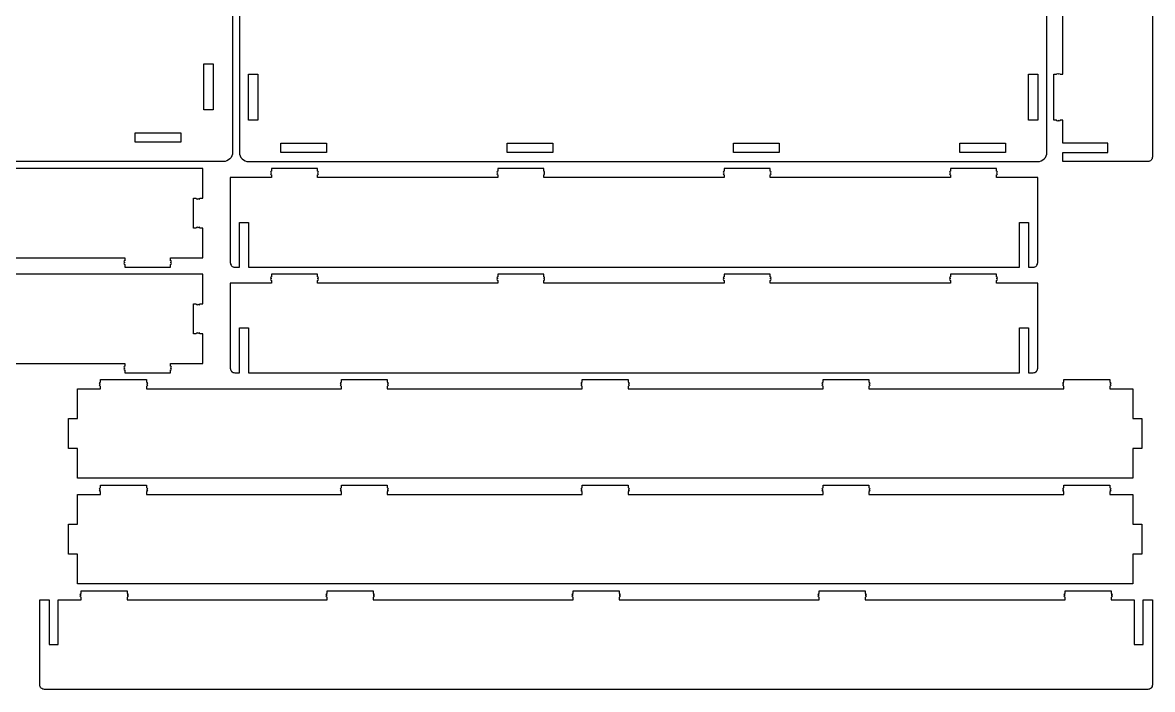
# Model space of a CAD drawing. Header units: millimetres. Extents: x 2225 to 2978, y 102 to 817.
# Drawn here: x 2485.8 to 2978.3, y 102.1 to 392.6 of the extents above; entities that cross this region are included whole.
import ezdxf

# ---------------------------------------------------------------- set-up
doc = ezdxf.new("R2010")
doc.units = ezdxf.units.MM
for name, color, linetype in [('bottom', 7, 'Continuous'), ('top', 7, 'Continuous'), ('walls_bottom', 7, 'Continuous'), ('walls_top', 7, 'Continuous')]:
    doc.layers.add(name, color=color, linetype=linetype)

msp = doc.modelspace()

# ---------------------------------------------------------------- linework, layer by layer
at = {"layer": 'bottom'}
msp.add_lwpolyline([(2577.29, 574.59), (2577.29, 336.09, -0.414214), (2573.29, 332.09), (2229.29, 332.09, -0.414214), (2225.29, 336.09), (2225.29, 574.59), (2225.29, 813.09, -0.414214), (2229.29, 817.09), (2573.29, 817.09, -0.414214), (2577.29, 813.09)], format="xyb", close=True, dxfattribs=at)
for points in [[(2568.79, 374.59), (2568.79, 354.59), (2564.79, 354.59), (2564.79, 374.59)], [(2554.79, 344.59), (2554.79, 340.59), (2534.79, 340.59), (2534.79, 344.59)]]:
    msp.add_lwpolyline(points, close=True, dxfattribs=at)
at = {"layer": 'top'}
msp.add_lwpolyline([(2580.29, 574.59), (2580.29, 336.09, 0.414214), (2584.29, 332.09), (2928.29, 332.09, 0.414214), (2932.29, 336.09), (2932.29, 574.59), (2932.29, 813.09, 0.414214), (2928.29, 817.09), (2584.29, 817.09, 0.414214), (2580.29, 813.09)], format="xyb", close=True, dxfattribs=at)
for points in [[(2584.29, 370.09), (2588.29, 370.09), (2588.29, 350.09), (2584.29, 350.09)], [(2928.29, 370.09), (2928.29, 350.09), (2924.29, 350.09), (2924.29, 370.09)], [(2618.29, 336.09), (2598.29, 336.09), (2598.29, 340.09), (2618.29, 340.09)], [(2716.95, 336.09), (2696.95, 336.09), (2696.95, 340.09), (2716.95, 340.09)], [(2815.62, 340.09), (2815.62, 336.09), (2795.62, 336.09), (2795.62, 340.09)], [(2914.29, 340.09), (2914.29, 336.09), (2894.29, 336.09), (2894.29, 340.09)]]:
    msp.add_lwpolyline(points, close=True, dxfattribs=at)
at = {"layer": 'walls_bottom'}
for points in [[(2454.62, 290.09), (2530.29, 290.09), (2530.29, 288.89, 1), (2530.29, 288.09, 1), (2530.29, 287.29), (2530.29, 286.09), (2550.29, 286.09), (2550.29, 287.29, 1), (2550.29, 288.09, 1), (2550.29, 288.89), (2550.29, 290.09), (2564.29, 290.09), (2564.29, 303.09), (2563.09, 303.09, 1), (2562.29, 303.09, 1), (2561.49, 303.09), (2560.29, 303.09), (2560.29, 316.09), (2561.49, 316.09, 1), (2562.29, 316.09, 1), (2563.09, 316.09), (2564.29, 316.09), (2564.29, 329.09), (2229.29, 329.09)], [(2454.62, 244.09), (2530.29, 244.09), (2530.29, 242.89, 1), (2530.29, 242.09, 1), (2530.29, 241.29), (2530.29, 240.09), (2550.29, 240.09), (2550.29, 241.29, 1), (2550.29, 242.09, 1), (2550.29, 242.89), (2550.29, 244.09), (2564.29, 244.09), (2564.29, 257.09), (2563.09, 257.09, 1), (2562.29, 257.09, 1), (2561.49, 257.09), (2560.29, 257.09), (2560.29, 270.09), (2561.49, 270.09, 1), (2562.29, 270.09, 1), (2563.09, 270.09), (2564.29, 270.09), (2564.29, 283.09), (2229.29, 283.09)]]:
    msp.add_lwpolyline(points, format="xyb", dxfattribs=at)
for points in [[(2739.74, 237.09), (2749.74, 237.09), (2749.74, 235.89, -1), (2749.74, 235.09, -1), (2749.74, 234.29), (2749.74, 233.09), (2834.74, 233.09), (2834.74, 234.29, -1), (2834.74, 235.09, -1), (2834.74, 235.89), (2834.74, 237.09), (2854.74, 237.09), (2854.74, 235.89, -1), (2854.74, 235.09, -1), (2854.74, 234.29), (2854.74, 233.09), (2939.74, 233.09), (2939.74, 234.29, -1), (2939.74, 235.09, -1), (2939.74, 235.89), (2939.74, 237.09), (2959.74, 237.09), (2959.74, 235.89, -1), (2959.74, 235.09, -1), (2959.74, 234.29), (2959.74, 233.09), (2969.74, 233.09), (2969.74, 220.09), (2973.74, 220.09), (2973.74, 207.09), (2969.74, 207.09), (2969.74, 194.09), (2739.74, 194.09), (2509.74, 194.09), (2509.74, 207.09), (2505.74, 207.09), (2505.74, 220.09), (2509.74, 220.09), (2509.74, 233.09), (2519.74, 233.09), (2519.74, 234.29, -1), (2519.74, 235.09, -1), (2519.74, 235.89), (2519.74, 237.09), (2539.74, 237.09), (2539.74, 235.89, -1), (2539.74, 235.09, -1), (2539.74, 234.29), (2539.74, 233.09), (2624.74, 233.09), (2624.74, 234.29, -1), (2624.74, 235.09, -1), (2624.74, 235.89), (2624.74, 237.09), (2644.74, 237.09), (2644.74, 235.89, -1), (2644.74, 235.09, -1), (2644.74, 234.29), (2644.74, 233.09), (2729.74, 233.09), (2729.74, 234.29, -1), (2729.74, 235.09, -1), (2729.74, 235.89), (2729.74, 237.09)], [(2739.74, 191.09), (2749.74, 191.09), (2749.74, 189.89, -1), (2749.74, 189.09, -1), (2749.74, 188.29), (2749.74, 187.09), (2834.74, 187.09), (2834.74, 188.29, -1), (2834.74, 189.09, -1), (2834.74, 189.89), (2834.74, 191.09), (2854.74, 191.09), (2854.74, 189.89, -1), (2854.74, 189.09, -1), (2854.74, 188.29), (2854.74, 187.09), (2939.74, 187.09), (2939.74, 188.29, -1), (2939.74, 189.09, -1), (2939.74, 189.89), (2939.74, 191.09), (2959.74, 191.09), (2959.74, 189.89, -1), (2959.74, 189.09, -1), (2959.74, 188.29), (2959.74, 187.09), (2969.74, 187.09), (2969.74, 174.09), (2973.74, 174.09), (2973.74, 161.09), (2969.74, 161.09), (2969.74, 148.09), (2739.74, 148.09), (2509.74, 148.09), (2509.74, 161.09), (2505.74, 161.09), (2505.74, 174.09), (2509.74, 174.09), (2509.74, 187.09), (2519.74, 187.09), (2519.74, 188.29, -1), (2519.74, 189.09, -1), (2519.74, 189.89), (2519.74, 191.09), (2539.74, 191.09), (2539.74, 189.89, -1), (2539.74, 189.09, -1), (2539.74, 188.29), (2539.74, 187.09), (2624.74, 187.09), (2624.74, 188.29, -1), (2624.74, 189.09, -1), (2624.74, 189.89), (2624.74, 191.09), (2644.74, 191.09), (2644.74, 189.89, -1), (2644.74, 189.09, -1), (2644.74, 188.29), (2644.74, 187.09), (2729.74, 187.09), (2729.74, 188.29, -1), (2729.74, 189.09, -1), (2729.74, 189.89), (2729.74, 191.09)]]:
    msp.add_lwpolyline(points, format="xyb", close=True, dxfattribs=at)
at = {"layer": 'walls_top'}
msp.add_lwpolyline([(2978.29, 574.59), (2978.29, 334.09, -0.414214), (2976.29, 332.09), (2939.29, 332.09), (2939.29, 336.09), (2958.79, 336.09), (2958.79, 340.09), (2939.29, 340.09), (2939.29, 350.09), (2938.09, 350.09, -1), (2937.29, 350.09, -1), (2936.49, 350.09), (2935.29, 350.09), (2935.29, 370.09), (2936.49, 370.09, -1), (2937.29, 370.09, -1), (2938.09, 370.09), (2939.29, 370.09), (2939.29, 457.34)], format="xyb", dxfattribs=at)
for points in [[(2594.29, 325.09), (2576.29, 325.09), (2576.29, 288.09, 0.414214), (2578.29, 286.09), (2580.29, 286.09), (2580.29, 305.59), (2584.29, 305.59), (2584.29, 286.09), (2920.29, 286.09), (2920.29, 305.59), (2924.29, 305.59), (2924.29, 286.09), (2926.29, 286.09, 0.414214), (2928.29, 288.09), (2928.29, 325.09), (2910.29, 325.09), (2910.29, 326.29, 1), (2910.29, 327.09, 1), (2910.29, 327.89), (2910.29, 329.09), (2890.29, 329.09), (2890.29, 327.89, 1), (2890.29, 327.09, 1), (2890.29, 326.29), (2890.29, 325.09), (2811.62, 325.09), (2811.62, 326.29, 1), (2811.62, 327.09, 1), (2811.62, 327.89), (2811.62, 329.09), (2791.62, 329.09), (2791.62, 327.89, 1), (2791.62, 327.09, 1), (2791.62, 326.29), (2791.62, 325.09), (2712.95, 325.09), (2712.95, 326.29, 1), (2712.95, 327.09, 1), (2712.95, 327.89), (2712.95, 329.09), (2692.95, 329.09), (2692.95, 327.89, 1), (2692.95, 327.09, 1), (2692.95, 326.29), (2692.95, 325.09), (2614.29, 325.09), (2614.29, 326.29, 1), (2614.29, 327.09, 1), (2614.29, 327.89), (2614.29, 329.09), (2594.29, 329.09), (2594.29, 327.89, 1), (2594.29, 327.09, 1), (2594.29, 326.29)], [(2594.29, 279.09), (2576.29, 279.09), (2576.29, 242.09, 0.414214), (2578.29, 240.09), (2580.29, 240.09), (2580.29, 259.59), (2584.29, 259.59), (2584.29, 240.09), (2920.29, 240.09), (2920.29, 259.59), (2924.29, 259.59), (2924.29, 240.09), (2926.29, 240.09, 0.414214), (2928.29, 242.09), (2928.29, 279.09), (2910.29, 279.09), (2910.29, 280.29, 1), (2910.29, 281.09, 1), (2910.29, 281.89), (2910.29, 283.09), (2890.29, 283.09), (2890.29, 281.89, 1), (2890.29, 281.09, 1), (2890.29, 280.29), (2890.29, 279.09), (2811.62, 279.09), (2811.62, 280.29, 1), (2811.62, 281.09, 1), (2811.62, 281.89), (2811.62, 283.09), (2791.62, 283.09), (2791.62, 281.89, 1), (2791.62, 281.09, 1), (2791.62, 280.29), (2791.62, 279.09), (2712.95, 279.09), (2712.95, 280.29, 1), (2712.95, 281.09, 1), (2712.95, 281.89), (2712.95, 283.09), (2692.95, 283.09), (2692.95, 281.89, 1), (2692.95, 281.09, 1), (2692.95, 280.29), (2692.95, 279.09), (2614.29, 279.09), (2614.29, 280.29, 1), (2614.29, 281.09, 1), (2614.29, 281.89), (2614.29, 283.09), (2594.29, 283.09), (2594.29, 281.89, 1), (2594.29, 281.09, 1), (2594.29, 280.29)], [(2735.79, 145.11), (2745.79, 145.11), (2745.79, 143.91, -1), (2745.79, 143.11, -1), (2745.79, 142.31), (2745.79, 141.11), (2833.04, 141.11), (2833.04, 142.31, -1), (2833.04, 143.11, -1), (2833.04, 143.91), (2833.04, 145.11), (2853.04, 145.11), (2853.04, 143.91, -1), (2853.04, 143.11, -1), (2853.04, 142.31), (2853.04, 141.11), (2940.29, 141.11), (2940.29, 142.31, -1), (2940.29, 143.11, -1), (2940.29, 143.91), (2940.29, 145.11), (2960.29, 145.11), (2960.29, 143.91, -1), (2960.29, 143.11, -1), (2960.29, 142.31), (2960.29, 141.11), (2970.29, 141.11), (2970.29, 121.61), (2974.29, 121.61), (2974.29, 141.11), (2978.29, 141.11), (2978.29, 104.11, -0.414214), (2976.29, 102.11), (2735.79, 102.11), (2495.29, 102.11, -0.414214), (2493.29, 104.11), (2493.29, 141.11), (2497.29, 141.11), (2497.29, 121.61), (2501.29, 121.61), (2501.29, 141.11), (2511.29, 141.11), (2511.29, 142.31, -1), (2511.29, 143.11, -1), (2511.29, 143.91), (2511.29, 145.11), (2531.29, 145.11), (2531.29, 143.91, -1), (2531.29, 143.11, -1), (2531.29, 142.31), (2531.29, 141.11), (2618.54, 141.11), (2618.54, 142.31, -1), (2618.54, 143.11, -1), (2618.54, 143.91), (2618.54, 145.11), (2638.54, 145.11), (2638.54, 143.91, -1), (2638.54, 143.11, -1), (2638.54, 142.31), (2638.54, 141.11), (2725.79, 141.11), (2725.79, 142.31, -1), (2725.79, 143.11, -1), (2725.79, 143.91), (2725.79, 145.11)]]:
    msp.add_lwpolyline(points, format="xyb", close=True, dxfattribs=at)

doc.saveas('drawing.dxf')
